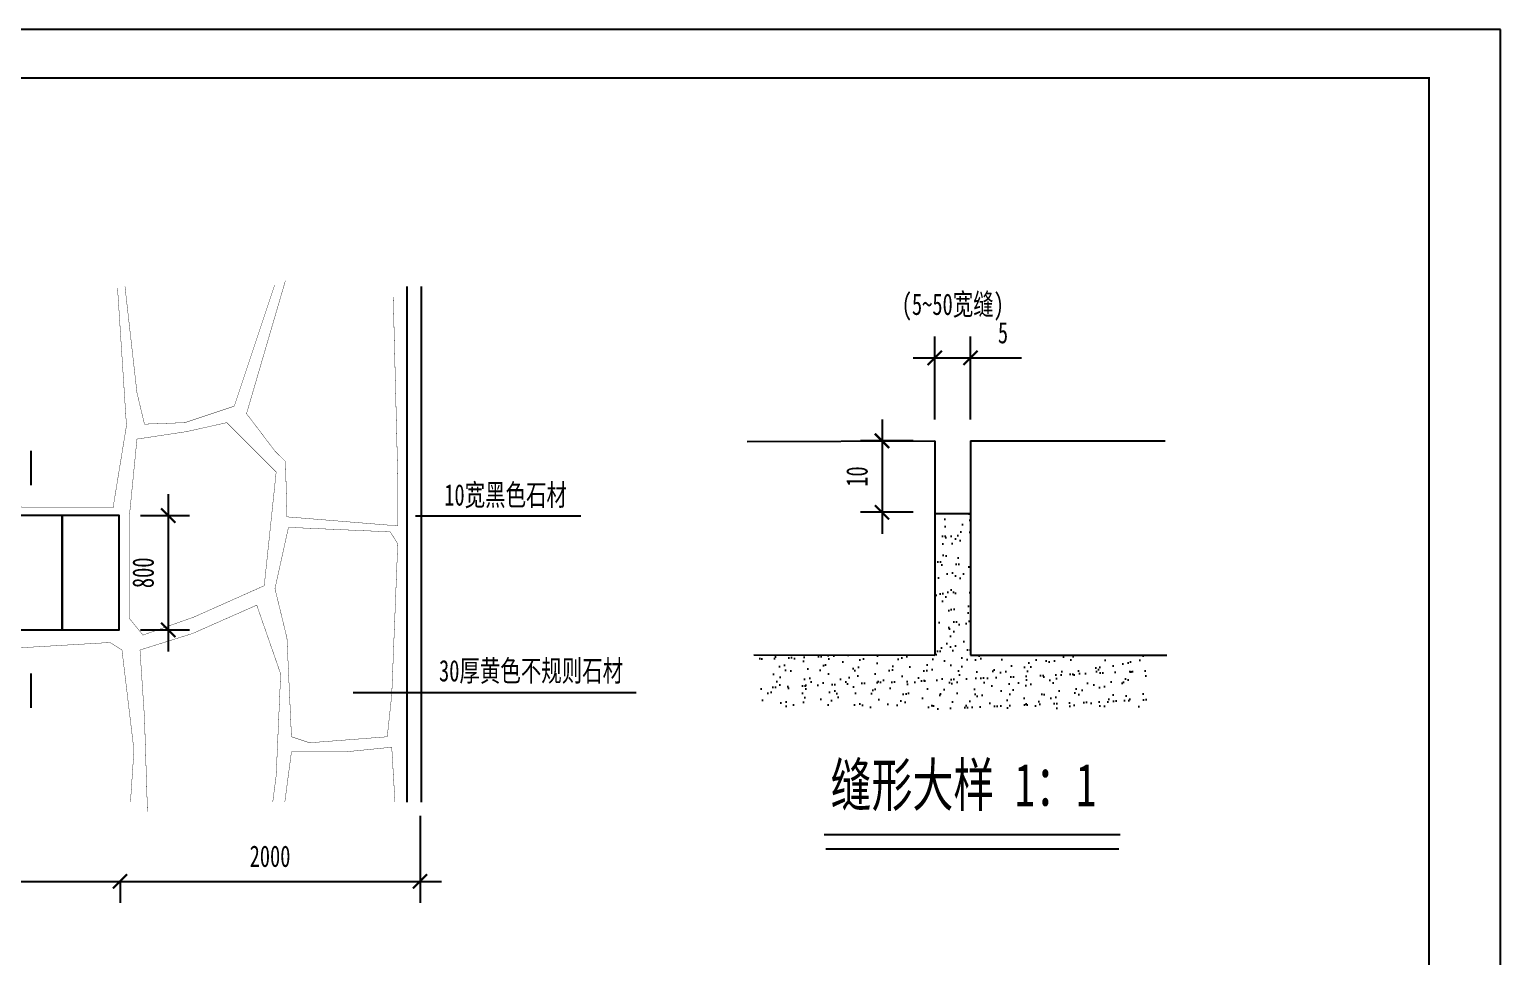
# Model space of a CAD drawing. Extents: x -5183 to -983, y 75 to 2992.
# Drawn here: x -3042 to -983, y 1694 to 2992 of the extents above; entities that cross this region are included whole.
import ezdxf

# ---------------------------------------------------------------- set-up
doc = ezdxf.new("R2010")
doc.units = 0
doc.header["$MEASUREMENT"] = 0
doc.layers.get('0').update_dxf_attribs({"linetype": 'CONTINUOUS'})
doc.layers.get('DEFPOINTS').update_dxf_attribs({"linetype": 'CONTINUOUS'})
for name, color, linetype in [('LEVEL', 2, 'CONTINUOUS'), ('STAIR', 140, 'CONTINUOUS'), ('TEXT', 41, 'CONTINUOUS'), ('TK', 1, 'CONTINUOUS')]:
    doc.layers.add(name, color=color, linetype=linetype)
doc.styles.add('HZ', font='simplex.shx', dxfattribs={"width": 0.7, "bigfont": 'hztxt.shx'})
doc.styles.add('STYLE1', font='simsun.ttf', dxfattribs={"width": 0.7})
doc.styles.add('XREF1$0$STYLE3', font='simsun.ttf', dxfattribs={"width": 0.7})
doc.dimstyles.new('STANDARD-1', dxfattribs={"dimscale": 0, "dimtxt": 450, "dimasz": 300, "dimexe": 300, "dimexo": 300, "dimgap": 200, "dimtad": 1, "dimdec": 0, "dimzin": 0, "dimtxsty": 'HZ', "dimcen": 300, "dimdle": 300, "dimclrd": 40, "dimclre": 40, "dimclrt": 41, "dimazin": 3, "dimtfac": 1, "dimtdec": 0, "dimtofl": 0, "dimtmove": 0, "dimatfit": 3, "dimtvp": 1.5, "dimtolj": 1, "dimtzin": 0})

# ---------------------------------------------------------------- blocks, each defined once
blk = doc.blocks.new('_ARCHTICK')
at = {"color": 0, "linetype": 'BYBLOCK', "const_width": 0.15}
blk.add_lwpolyline([(-0.5, -0.5), (0.5, 0.5)], dxfattribs=at)
blk = doc.blocks.new('*D68')
at = {"color": 40, "linetype": 'BYBLOCK'}
for p, q in [((-4116.9, 1823.2), (-4116.9, 1769.6)), ((-4146.9, 1799.6), (-2885.5, 1799.6)), ((-2915.5, 1798.8), (-2915.5, 1769.6))]:
    blk.add_line(p, q, dxfattribs=at)
at = {"layer": 'DEFPOINTS', "color": 0, "linetype": 'BYBLOCK'}
for p in [(-4116.9, 1853.2), (-2915.5, 1828.8), (-2915.5, 1799.6)]:
    blk.add_point(p, dxfattribs=at)
at = {"color": 40, "linetype": 'BYBLOCK', "xscale": 20, "yscale": 20, "zscale": 20, "rotation": 180}
blk.add_blockref('_ARCHTICK', (-4116.9, 1799.6), dxfattribs=at)
at = {"color": 40, "linetype": 'BYBLOCK', "xscale": 20, "yscale": 20, "zscale": 20}
blk.add_blockref('_ARCHTICK', (-2915.5, 1799.6), dxfattribs=at)
at = {"color": 41, "linetype": 'BYBLOCK', "insert": (-3516.2, 1834.6), "char_height": 30, "attachment_point": 5, "style": 'XREF1$0$STYLE3'}
blk.add_mtext('\\A1;6000', dxfattribs=at)
blk = doc.blocks.new('*D69')
at = {"color": 40, "linetype": 'BYBLOCK'}
for p, q in [((-2495.5, 1891.5), (-2495.5, 1769.6)), ((-2945.5, 1799.6), (-2465.5, 1799.6)), ((-2915.5, 1798.8), (-2915.5, 1769.6))]:
    blk.add_line(p, q, dxfattribs=at)
at = {"layer": 'DEFPOINTS', "color": 0, "linetype": 'BYBLOCK'}
for p in [(-2495.5, 1921.5), (-2915.5, 1828.8), (-2495.5, 1799.6)]:
    blk.add_point(p, dxfattribs=at)
at = {"color": 40, "linetype": 'BYBLOCK', "xscale": 20, "yscale": 20, "zscale": 20, "rotation": 180}
blk.add_blockref('_ARCHTICK', (-2915.5, 1799.6), dxfattribs=at)
at = {"color": 40, "linetype": 'BYBLOCK', "xscale": 20, "yscale": 20, "zscale": 20}
blk.add_blockref('_ARCHTICK', (-2495.5, 1799.6), dxfattribs=at)
at = {"color": 41, "linetype": 'BYBLOCK', "insert": (-2705.5, 1834.6), "char_height": 30, "attachment_point": 5, "style": 'XREF1$0$STYLE3'}
blk.add_mtext('\\A1;2000', dxfattribs=at)
blk = doc.blocks.new('*D71')
at = {"color": 40, "linetype": 'BYBLOCK'}
for p, q in [((-2848.1, 2341.6), (-2848.1, 2121.6)), ((-2886.7, 2311.6), (-2818.1, 2311.6)), ((-2886.7, 2151.6), (-2818.1, 2151.6))]:
    blk.add_line(p, q, dxfattribs=at)
at = {"layer": 'DEFPOINTS', "color": 0, "linetype": 'BYBLOCK'}
for p in [(-2916.7, 2311.6), (-2916.7, 2151.6), (-2848.1, 2151.6)]:
    blk.add_point(p, dxfattribs=at)
at = {"color": 40, "linetype": 'BYBLOCK', "xscale": 20, "yscale": 20, "zscale": 20}
for p, rotation in [((-2848.1, 2311.6), 90), ((-2848.1, 2151.6), 270)]:
    blk.add_blockref('_ARCHTICK', p, dxfattribs=dict(at, rotation=rotation))
at = {"color": 41, "linetype": 'BYBLOCK', "insert": (-2883.1, 2231.6), "char_height": 30, "attachment_point": 5, "rotation": 90, "style": 'XREF1$0$STYLE3'}
blk.add_mtext('\\A1;800', dxfattribs=at)
blk = doc.blocks.new('*D72')
at = {"color": 40, "linetype": 'BYBLOCK'}
for p, q in [((-1848.7, 2446.3), (-1848.7, 2286.3)), ((-1804.9, 2416.3), (-1878.7, 2416.3)), ((-1804.9, 2316.3), (-1878.7, 2316.3))]:
    blk.add_line(p, q, dxfattribs=at)
at = {"layer": 'DEFPOINTS', "color": 0, "linetype": 'BYBLOCK'}
for p in [(-1774.9, 2416.3), (-1848.7, 2316.3), (-1774.9, 2316.3)]:
    blk.add_point(p, dxfattribs=at)
at = {"color": 40, "linetype": 'BYBLOCK', "xscale": 20, "yscale": 20, "zscale": 20}
for p, rotation in [((-1848.7, 2416.3), 90), ((-1848.7, 2316.3), 270)]:
    blk.add_blockref('_ARCHTICK', p, dxfattribs=dict(at, rotation=rotation))
at = {"color": 41, "linetype": 'BYBLOCK', "insert": (-1883.7, 2366.3), "char_height": 30, "attachment_point": 5, "rotation": 90, "style": 'XREF1$0$STYLE3'}
blk.add_mtext('\\A1;10', dxfattribs=at)
blk = doc.blocks.new('*D73')
at = {"color": 40, "linetype": 'BYBLOCK'}
for p, q in [((-1774.9, 2446.3), (-1774.9, 2562.6)), ((-1724.9, 2446.3), (-1724.9, 2562.6)), ((-1804.9, 2532.6), (-1724.9, 2532.6)), ((-1724.9, 2532.6), (-1653.6, 2532.6))]:
    blk.add_line(p, q, dxfattribs=at)
at = {"layer": 'DEFPOINTS', "color": 0, "linetype": 'BYBLOCK'}
for p in [(-1724.9, 2532.6), (-1774.9, 2416.3), (-1724.9, 2416.3)]:
    blk.add_point(p, dxfattribs=at)
at = {"color": 40, "linetype": 'BYBLOCK', "xscale": 20, "yscale": 20, "zscale": 20, "rotation": 180}
blk.add_blockref('_ARCHTICK', (-1774.9, 2532.6), dxfattribs=at)
at = {"color": 40, "linetype": 'BYBLOCK', "xscale": 20, "yscale": 20, "zscale": 20}
blk.add_blockref('_ARCHTICK', (-1724.9, 2532.6), dxfattribs=at)
at = {"color": 41, "linetype": 'BYBLOCK', "insert": (-1679.3, 2567.6), "char_height": 30, "attachment_point": 5, "style": 'XREF1$0$STYLE3'}
blk.add_mtext('\\A1;5', dxfattribs=at)

msp = doc.modelspace()

# ---------------------------------------------------------------- hatches: boundary and pattern name
at = {"layer": 'STAIR'}
h = msp.add_hatch(dxfattribs=at)
h.set_pattern_fill('AR-SAND', color=256, scale=15, angle=45, style=0)
h.paths.add_polyline_path([(-1724.9, 2314.7), (-1774.9, 2314.7), (-1774.9, 2116.3), (-2020, 2116.3), (-2019.1, 2042.1), (-1477.3, 2040.2), (-1478.2, 2116.3), (-1724.9, 2116.3)])

# ---------------------------------------------------------------- linework, layer by layer
at = {"layer": 'LEVEL', "color": 2}
for p, q in [((-2037.3, 2415.6), (-1774.9, 2416.3)), ((-1774.9, 2416.3), (-1774.9, 2116.3)), ((-1724.9, 2416.3), (-1452.5, 2416.3)), ((-1724.9, 2416.3), (-1724.9, 2116.3)), ((-3039.8, 2354.2), (-3039.8, 2402.3)), ((-2028.3, 2116.6), (-1774.9, 2116.3)), ((-1724.9, 2116.3), (-1450.1, 2116.3)), ((-3039.8, 2042.7), (-3039.8, 2090.8))]:
    msp.add_line(p, q, dxfattribs=at)
at = {"layer": 'STAIR'}
for p, q in [((-2514.1, 2632.4), (-2514.1, 1910.6)), ((-2494.1, 2632.4), (-2494.1, 1910.6))]:
    msp.add_line(p, q, dxfattribs=at)
at = {"layer": 'STAIR', "const_width": 0.5}
for points in [[(-2683.9, 2640.8), (-2738.4, 2454.4), (-2698.6, 2402), (-2683.9, 2387.4), (-2681.8, 2309.9), (-2526.7, 2297.3), (-2526.7, 2366.4), (-2533, 2617.7)], [(-3197.8, 2634.5), (-3191.5, 2552.8), (-3197.8, 2500.5), (-3172.7, 2492.1), (-3118.2, 2487.9), (-3074.1, 2458.6), (-3078.3, 2337.1), (-3051.1, 2322.4), (-2925.3, 2322.4), (-2906.5, 2437.6), (-2919, 2630.3)], [(-2908.6, 2632.4), (-2891.8, 2483.7), (-2881.3, 2439.7), (-2824.7, 2441.8), (-2755.6, 2464.8), (-2699, 2634.5)], [(-2822.6, 2429.2), (-2891.8, 2418.8), (-2902.3, 2312), (-2902.3, 2167.5), (-2883.4, 2144.4), (-2812.1, 2169.6), (-2713.6, 2213.5), (-2696.9, 2372.7), (-2766, 2441.8), (-2822.6, 2429.2)], [(-2877.1, 1897.3), (-2881.3, 2029.2), (-2887.6, 2123.5), (-2814.2, 2146.5), (-2724.1, 2186.3), (-2690.6, 2090), (-2696.9, 1947.6), (-2701.7, 1910.6)], [(-3087.8, 1910.6), (-3137, 1983.2), (-3137, 2020.9), (-3107.7, 2123.5), (-2929.5, 2134), (-2912.8, 2123.5), (-2896, 1983.2), (-2900.9, 1910.6)], [(-2684.8, 1910.6), (-2675.5, 1981.1), (-2597.9, 1981.1), (-2535.1, 1987.4), (-2530.6, 1910.6)]]:
    msp.add_lwpolyline(points, dxfattribs=at)
at = {"layer": 'STAIR'}
for points in [[(-3076.7, 2151.6), (-2996.7, 2151.6), (-2996.7, 2311.6), (-3076.7, 2311.6)], [(-2996.7, 2151.6), (-2916.7, 2151.6), (-2916.7, 2311.6), (-2996.7, 2311.6)]]:
    msp.add_lwpolyline(points, close=True, dxfattribs=at)
at = {"layer": 'STAIR', "const_width": 0.5}
msp.add_lwpolyline([(-2675.5, 2002), (-2681.8, 2140.2), (-2698.6, 2209.4), (-2679.7, 2295.2), (-2537.2, 2288.9), (-2526.7, 2272.2), (-2535.1, 2060.7), (-2541.4, 2002), (-2650.3, 1993.6)], close=True, dxfattribs=at)
at = {"layer": 'TEXT', "linetype": 'CONTINUOUS'}
for p, q in [((-2501.7, 2311.3), (-2270.4, 2311.4)), ((-1774.9, 2314.7), (-1724.9, 2314.7)), ((-2589.1, 2064), (-2193, 2064)), ((-1927.5, 1845), (-1517.1, 1845))]:
    msp.add_line(p, q, dxfattribs=at)
at = {"layer": 'TEXT', "linetype": 'CONTINUOUS', "const_width": 2.5}
msp.add_lwpolyline([(-1930, 1864.9), (-1514.9, 1864.9)], dxfattribs=at)
at = {"layer": 'TK', "linetype": 'CONTINUOUS'}
for p, q in [((-982.7, 2992.3), (-5182.7, 2992.3)), ((-982.7, 74.6), (-982.7, 2992.3)), ((-4932.7, 2924.6), (-1082.7, 2924.6)), ((-1082.7, 174.6), (-1082.7, 2924.6))]:
    msp.add_line(p, q, dxfattribs=at)
at = {"layer": 'TK', "linetype": 'CONTINUOUS', "const_width": 2.5}
msp.add_lwpolyline([(-4932.7, 2924.6), (-4932.7, 174.6), (-1082.7, 174.6), (-1082.7, 2924.6), (-4932.7, 2924.6)], dxfattribs=at)

# ---------------------------------------------------------------- texts
at = {"layer": 'TEXT', "linetype": 'CONTINUOUS', "style": 'STYLE1', "width": 0.7}
for s, height, p in [('(5~50宽缝)', 30, (-1821.1, 2592.6)), ('10宽黑色石材', 30, (-2461.6, 2325.7)), ('30厚黄色不规则石材', 30, (-2468.9, 2079.5)), ('缝形大样 1：1', 60, (-1920.7, 1904.7))]:
    msp.add_text(s, height=height, dxfattribs=at).set_placement(p)

# ---------------------------------------------------------------- dimensions: what is measured, and where the dimension line sits
at = {"layer": 'TEXT', "linetype": 'CONTINUOUS'}
for base, p1, p2, text, picture, middle in [((-1724.9, 2532.6), (-1774.9, 2416.3), (-1724.9, 2416.3), '5', '*D73', (-1679.3, 2567.6)), ((-2495.5, 1799.6), (-2915.5, 1828.8), (-2495.5, 1921.5), '2000', '*D69', (-2705.5, 1834.6)), ((-2915.5, 1799.6), (-4116.9, 1853.2), (-2915.5, 1828.8), '6000', '*D68', (-3516.2, 1834.6))]:
    dim = msp.add_linear_dim(base=base, p1=p1, p2=p2, text=text, dimstyle='STANDARD-1', override={"dimscale": 1, "dimtxt": 30, "dimasz": 20, "dimexe": 30, "dimexo": 30, "dimgap": 20, "dimtxsty": 'XREF1$0$STYLE3', "dimblk1": 'ARCHTICK', "dimblk2": 'ARCHTICK', "dimsah": 1, "dimcen": 30, "dimdle": 30}, dxfattribs=at)
    dim.commit()
    dim.dimension.update_dxf_attribs({"geometry": picture, "text_midpoint": middle})
for base, p1, p2, text, picture, middle in [((-1848.7, 2316.3), (-1774.9, 2416.3), (-1774.9, 2316.3), '10', '*D72', (-1883.7, 2366.3)), ((-2848.1, 2151.6), (-2916.7, 2311.6), (-2916.7, 2151.6), '800', '*D71', (-2883.1, 2231.6))]:
    dim = msp.add_linear_dim(base=base, p1=p1, p2=p2, angle=90, text=text, dimstyle='STANDARD-1', override={"dimscale": 1, "dimtxt": 30, "dimasz": 20, "dimexe": 30, "dimexo": 30, "dimgap": 20, "dimtxsty": 'XREF1$0$STYLE3', "dimblk1": 'ARCHTICK', "dimblk2": 'ARCHTICK', "dimsah": 1, "dimcen": 30, "dimdle": 30}, dxfattribs=at)
    dim.commit()
    dim.dimension.update_dxf_attribs({"geometry": picture, "text_midpoint": middle})

doc.saveas('drawing.dxf')
